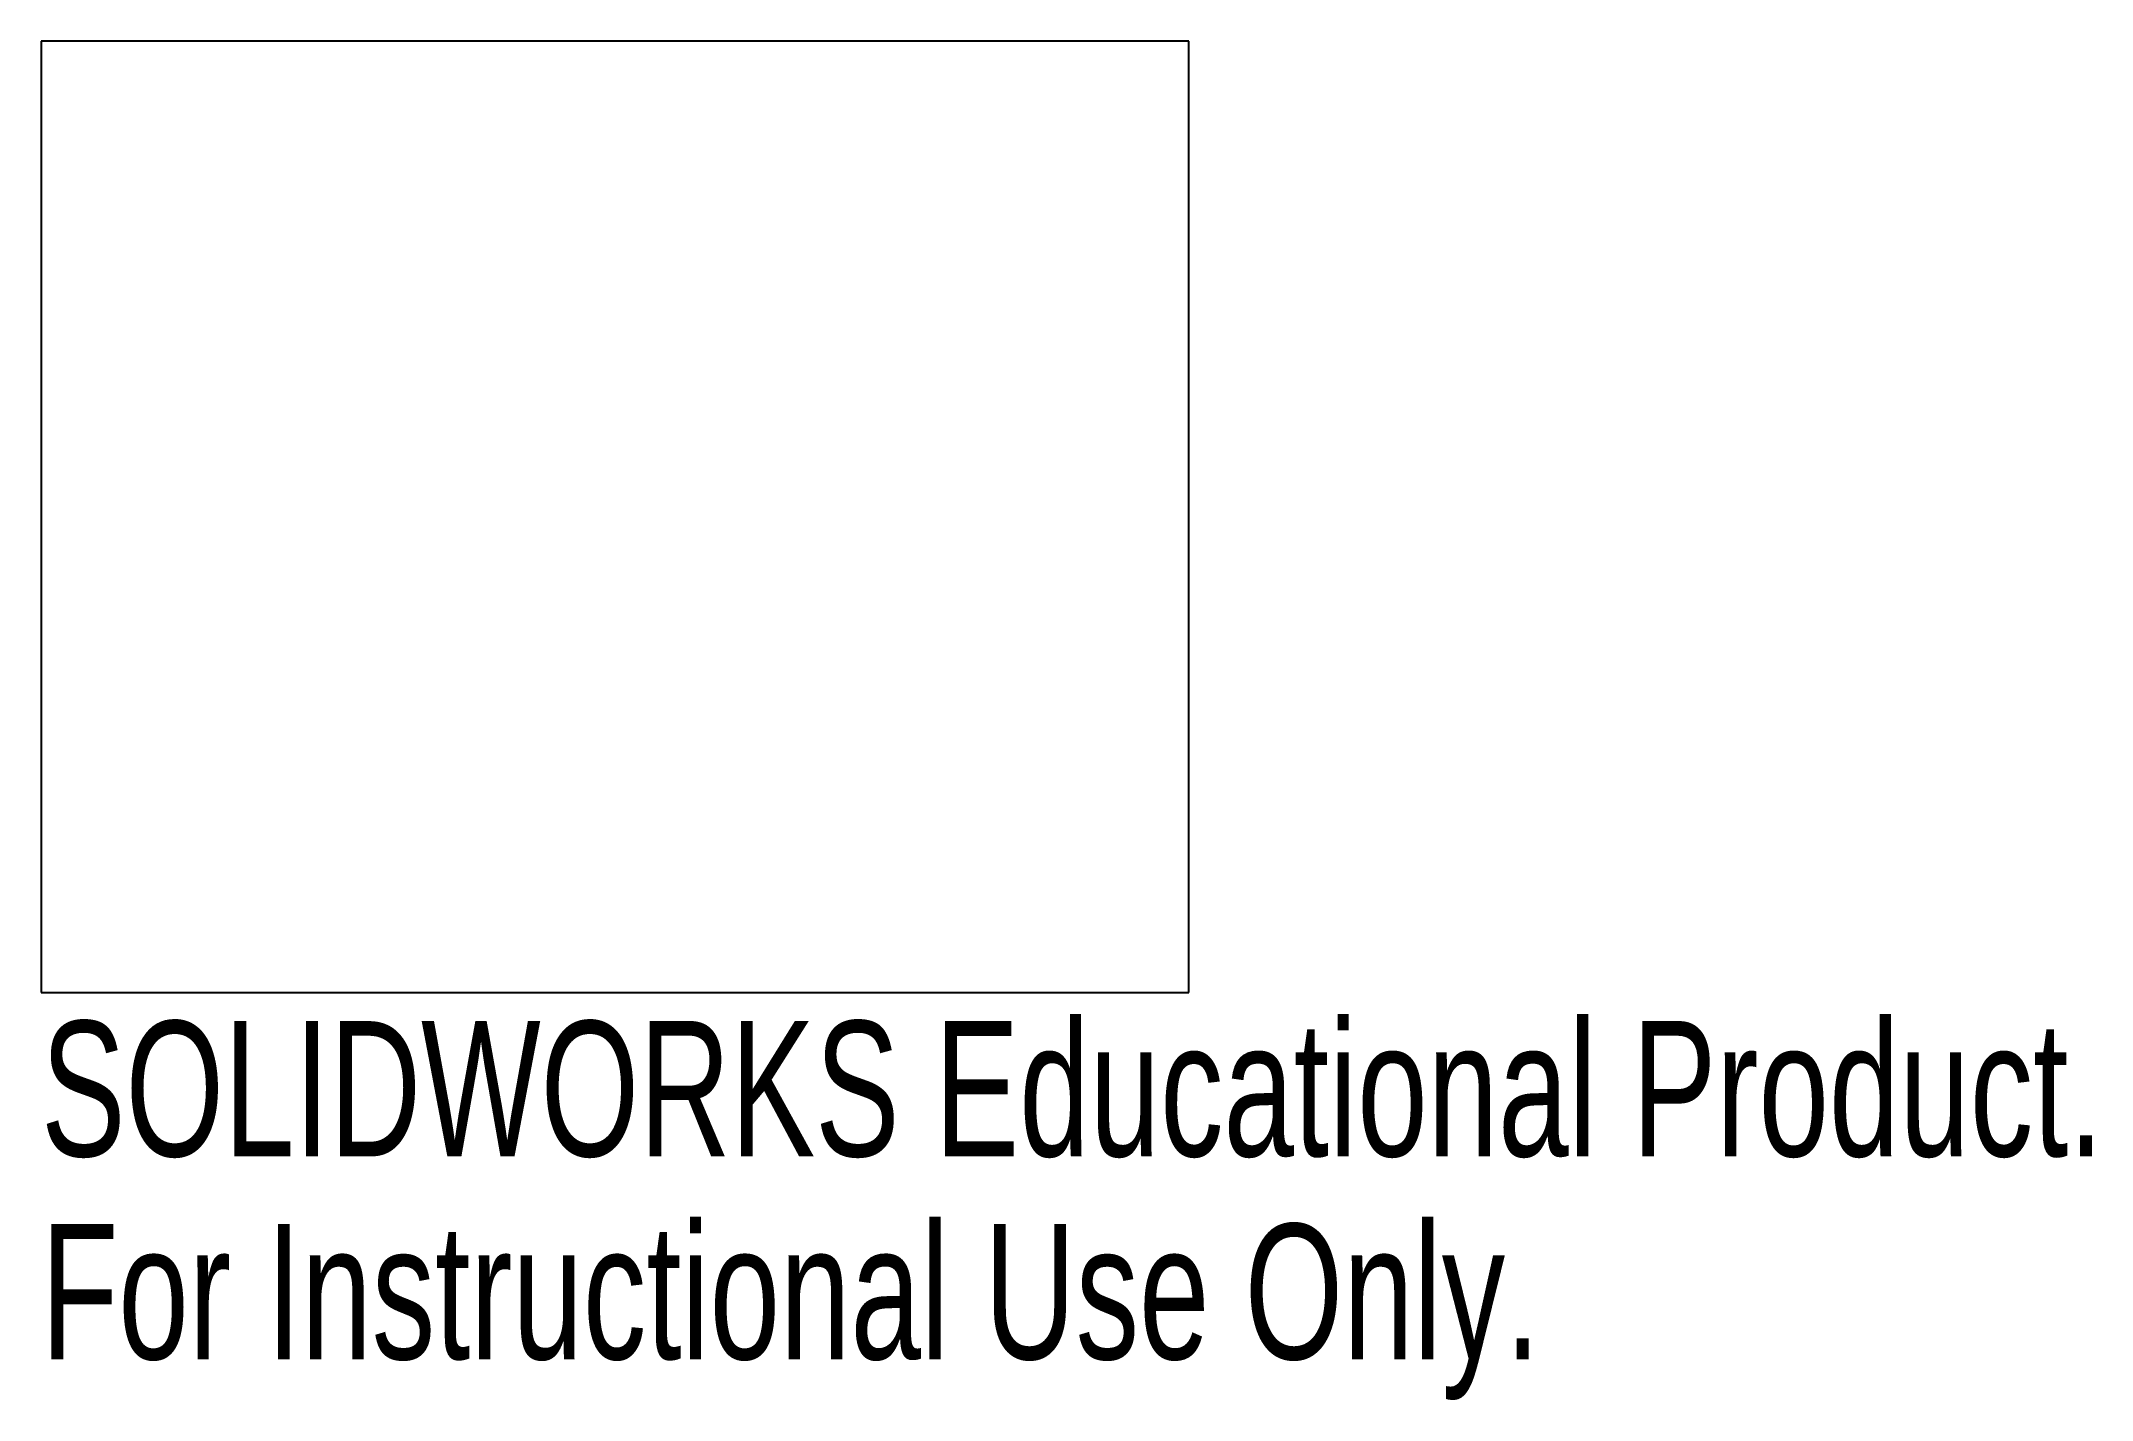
# Model space of a CAD drawing. Header units: millimetres. Extents: x -20.5 to 52.8, y -31.6 to 17.
import ezdxf

# ---------------------------------------------------------------- set-up
doc = ezdxf.new("R2010")
doc.units = ezdxf.units.MM
doc.styles.add('SLDTEXTSTYLE0', font='TXT', dxfattribs={"width": 0.7})

msp = doc.modelspace()

# ---------------------------------------------------------------- linework, layer by layer
at = {"color": 7, "linetype": 'Continuous', "lineweight": 25}
for p, q in [((20.5, 17), (-20.5, 17)), ((-20.5, 17), (-20.5, -17)), ((20.5, -17), (20.5, 17)), ((-20.5, -17), (20.5, -17))]:
    msp.add_line(p, q, dxfattribs=at)

# ---------------------------------------------------------------- texts
at = {"color": 7, "linetype": 'Continuous', "char_height": 4.83362, "attachment_point": 1, "style": 'SLDTEXTSTYLE0'}
for s, insert in [('SOLIDWORKS Educational Product.', (-20.5, -18.02)), ('For Instructional Use Only.', (-20.5, -25.27))]:
    msp.add_mtext(s, dxfattribs=dict(at, insert=insert))

doc.saveas('drawing.dxf')
